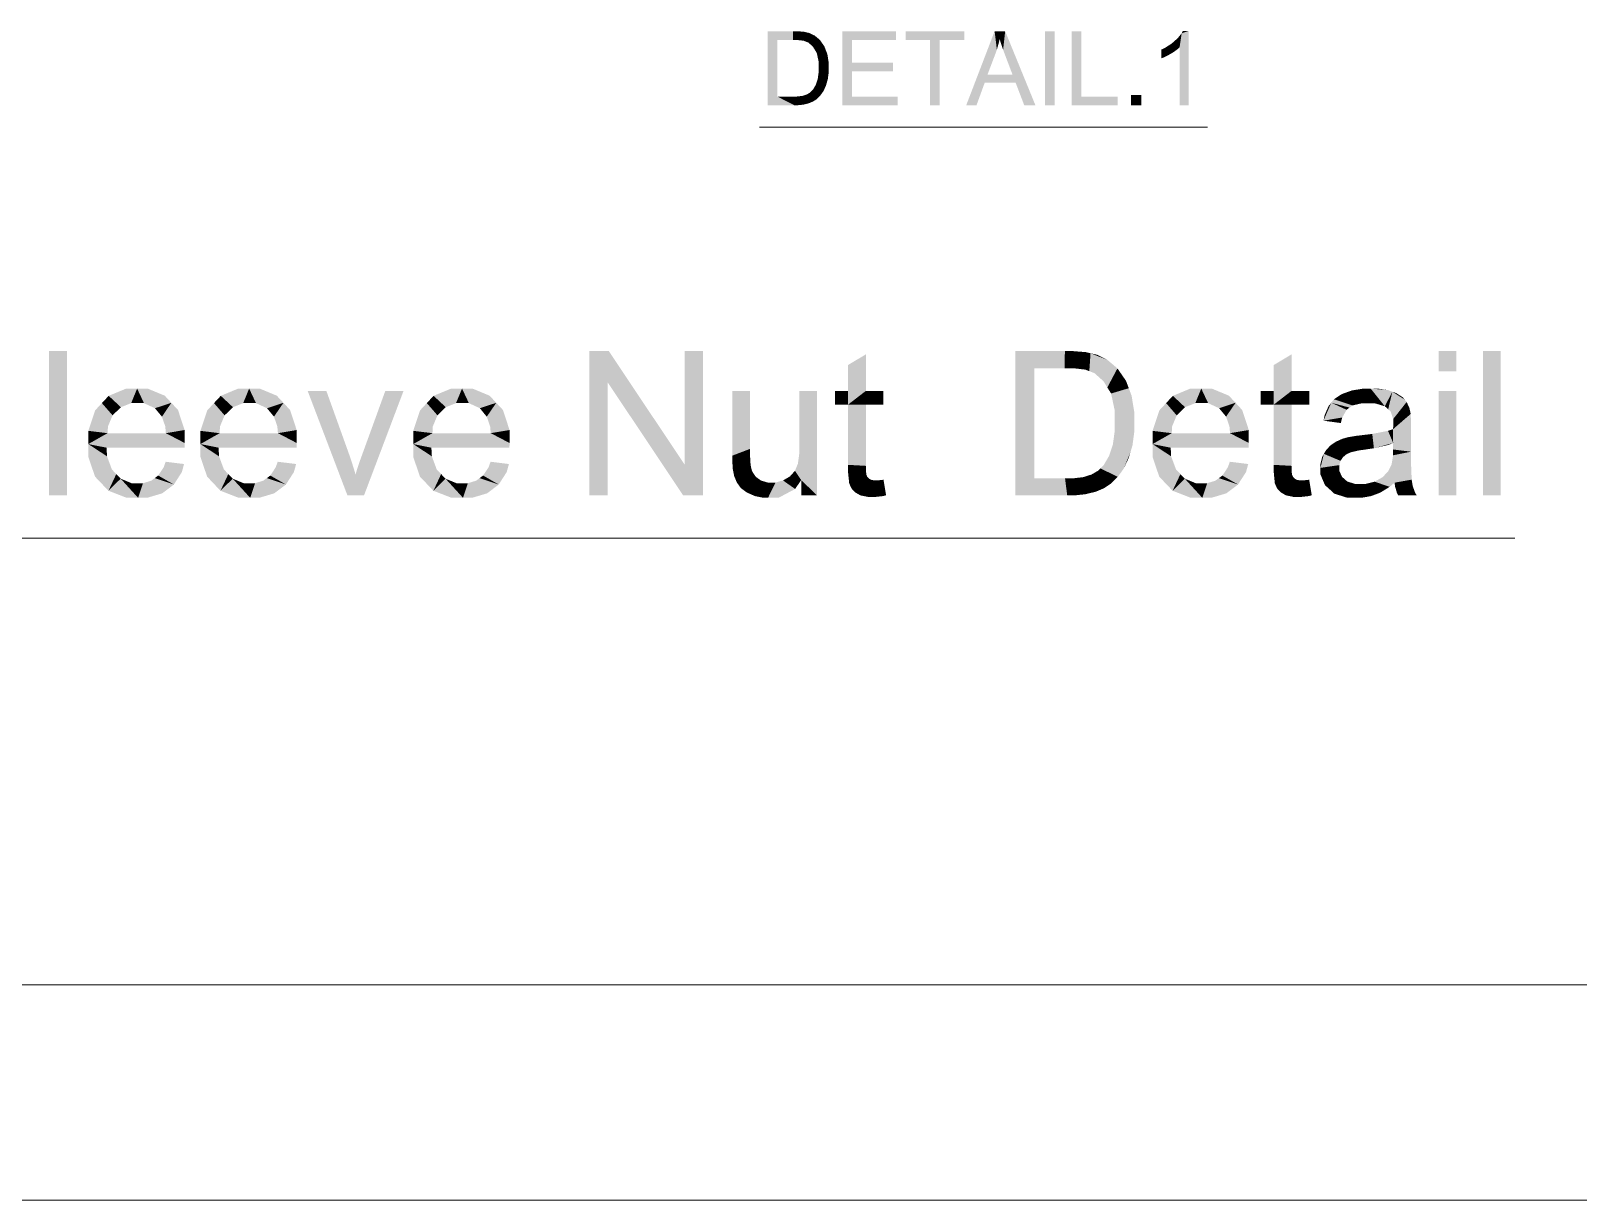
# Model space of a CAD drawing. Header units: millimetres. Extents: x 2 to 579, y 1 to 405.
# Drawn here: x 244.79 to 267.35, y 61.87 to 78.93 of the extents above; entities that cross this region are included whole.
import ezdxf

# ---------------------------------------------------------------- set-up
doc = ezdxf.new("R2010")
doc.units = ezdxf.units.MM
doc.linetypes.add('XKITLINE00', pattern=[0])
doc.layers.add('GraphicObject', color=6, linetype='Continuous', lineweight=0)
doc.layers.add('LinkedObject', color=7, linetype='Continuous', lineweight=0)

# ---------------------------------------------------------------- blocks, each defined once
blk = doc.blocks.new('*A3')
at = {"layer": 'GraphicObject', "color": 3, "linetype": 'XKITLINE00', "lineweight": 0}
blk.add_line((178.323, 61.874), (312.883, 61.874), dxfattribs=at)
blk = doc.blocks.new('*A4')
at = {"layer": 'LinkedObject'}
for points in [[(255.53, 78.929), (255.672, 78.801), (255.53, 77.849)], [(255.899, 78.801), (255.53, 78.929), (255.901, 78.929)], [(255.672, 78.801), (255.53, 78.929), (255.899, 78.801)], [(255.53, 77.849), (255.672, 78.801), (255.672, 77.976)], [(255.901, 78.929), (255.963, 78.801), (255.899, 78.801)], [(255.964, 78.929), (255.963, 78.801), (255.901, 78.929)], [(255.964, 78.929), (256.055, 78.79), (255.963, 78.801)], [(256.06, 78.921), (256.055, 78.79), (255.964, 78.929)], [(256.093, 78.913), (256.055, 78.79), (256.06, 78.921)], [(256.093, 78.913), (256.084, 78.779), (256.055, 78.79)], [(256.084, 78.779), (256.093, 78.913), (256.124, 78.764)], [(256.219, 78.864), (256.093, 78.913), (256.14, 78.903)], [(256.252, 78.836), (256.093, 78.913), (256.219, 78.864)], [(256.191, 78.703), (256.093, 78.913), (256.252, 78.836)], [(256.124, 78.764), (256.093, 78.913), (256.191, 78.703)], [(256.252, 78.836), (256.219, 78.657), (256.191, 78.703)], [(256.294, 78.8), (256.219, 78.657), (256.252, 78.836)], [(256.358, 78.708), (256.219, 78.657), (256.294, 78.8)], [(256.763, 78.471), (256.62, 77.849), (256.62, 78.929)], [(256.763, 78.471), (256.62, 78.929), (256.763, 78.801)], [(257.401, 78.801), (256.62, 78.929), (257.401, 78.929)], [(256.763, 78.801), (256.62, 78.929), (257.401, 78.801)], [(257.543, 78.929), (257.898, 78.801), (257.543, 78.801)], [(258.041, 78.801), (257.898, 78.801), (257.543, 78.929)], [(258.041, 78.801), (257.543, 78.929), (258.398, 78.929)], [(257.898, 77.849), (258.041, 78.801), (258.041, 77.849)], [(257.898, 78.801), (258.041, 78.801), (257.898, 77.849)], [(258.041, 78.801), (258.398, 78.929), (258.398, 78.801)], [(258.841, 78.929), (258.856, 78.609), (258.427, 77.849)], [(258.856, 78.609), (258.841, 78.929), (258.874, 78.66)], [(258.874, 78.66), (258.841, 78.929), (258.903, 78.763)], [(258.903, 78.763), (258.841, 78.929), (258.914, 78.816)], [(258.995, 78.929), (258.914, 78.816), (258.841, 78.929)], [(258.914, 78.816), (258.995, 78.929), (258.927, 78.771)], [(258.927, 78.771), (258.995, 78.929), (258.965, 78.659)], [(258.965, 78.659), (258.995, 78.929), (258.99, 78.591)], [(258.99, 78.591), (258.995, 78.929), (259.103, 78.293)], [(259.103, 78.293), (258.995, 78.929), (259.148, 78.176)], [(259.148, 78.176), (258.995, 78.929), (259.436, 77.849)], [(259.717, 78.929), (259.574, 77.849), (259.574, 78.929)], [(259.717, 77.849), (259.574, 77.849), (259.717, 78.929)], [(260.106, 78.929), (259.963, 77.849), (259.963, 78.929)], [(260.106, 77.976), (259.963, 77.849), (260.106, 78.929)], [(261.468, 78.789), (261.539, 78.694), (261.427, 78.752)], [(261.539, 78.694), (261.468, 78.789), (261.51, 78.826)], [(261.569, 78.898), (261.539, 78.694), (261.51, 78.826)], [(261.539, 77.849), (261.569, 78.898), (261.672, 77.849)], [(261.539, 78.694), (261.569, 78.898), (261.539, 77.849)], [(261.672, 78.933), (261.569, 78.898), (261.586, 78.933)], [(261.672, 77.849), (261.569, 78.898), (261.672, 78.933)], [(256.219, 78.657), (256.358, 78.708), (256.247, 78.612)], [(256.247, 78.612), (256.358, 78.708), (256.379, 78.652)], [(256.379, 78.652), (256.275, 78.482), (256.247, 78.612)], [(256.401, 78.595), (256.275, 78.482), (256.379, 78.652)], [(256.422, 78.467), (256.275, 78.482), (256.401, 78.595)], [(258.427, 77.849), (258.856, 78.609), (258.736, 78.293)], [(261.33, 78.688), (261.375, 78.58), (261.274, 78.662)], [(261.274, 78.662), (261.375, 78.58), (261.274, 78.534)], [(261.274, 78.534), (261.375, 78.58), (261.305, 78.545)], [(261.452, 78.625), (261.33, 78.688), (261.427, 78.752)], [(261.375, 78.58), (261.33, 78.688), (261.413, 78.602)], [(261.413, 78.602), (261.33, 78.688), (261.452, 78.625)], [(261.427, 78.752), (261.539, 78.694), (261.452, 78.625)], [(261.452, 78.625), (261.539, 78.694), (261.515, 78.671)], [(256.275, 78.336), (256.422, 78.333), (256.261, 78.232)], [(256.261, 78.232), (256.422, 78.333), (256.393, 78.177)], [(256.422, 78.395), (256.275, 78.482), (256.422, 78.467)], [(256.275, 78.482), (256.422, 78.395), (256.275, 78.397)], [(256.422, 78.395), (256.275, 78.336), (256.275, 78.397)], [(256.422, 78.333), (256.275, 78.336), (256.422, 78.395)], [(256.393, 78.177), (256.422, 78.333), (256.407, 78.224)], [(256.763, 78.344), (256.62, 77.849), (256.763, 78.471)], [(256.763, 77.976), (256.62, 77.849), (256.763, 78.344)], [(257.361, 78.344), (256.763, 78.471), (257.361, 78.471)], [(256.763, 78.344), (256.763, 78.471), (257.361, 78.344)], [(256.319, 78.019), (256.167, 78.052), (256.193, 78.078)], [(256.232, 78.146), (256.319, 78.019), (256.193, 78.078)], [(256.393, 78.177), (256.232, 78.146), (256.261, 78.232)], [(256.379, 78.129), (256.232, 78.146), (256.393, 78.177)], [(256.342, 78.051), (256.232, 78.146), (256.379, 78.129)], [(256.319, 78.019), (256.232, 78.146), (256.342, 78.051)], [(258.696, 78.176), (258.427, 77.849), (258.736, 78.293)], [(258.427, 77.849), (258.696, 78.176), (258.577, 77.849)], [(258.736, 78.293), (259.148, 78.176), (258.696, 78.176)], [(259.103, 78.293), (259.148, 78.176), (258.736, 78.293)], [(259.148, 78.176), (259.436, 77.849), (259.273, 77.849)], [(255.672, 77.976), (255.919, 77.849), (255.53, 77.849)], [(255.903, 77.976), (255.919, 77.849), (255.672, 77.976)], [(255.903, 77.976), (255.968, 77.849), (255.919, 77.849)], [(255.956, 77.976), (255.968, 77.849), (255.903, 77.976)], [(256.092, 77.867), (255.956, 77.976), (256.04, 77.986)], [(256.055, 77.858), (255.956, 77.976), (256.092, 77.867)], [(255.968, 77.849), (255.956, 77.976), (256.055, 77.858)], [(256.07, 77.996), (256.092, 77.867), (256.04, 77.986)], [(256.101, 78.006), (256.092, 77.867), (256.07, 77.996)], [(256.092, 77.867), (256.101, 78.006), (256.13, 77.877)], [(256.221, 77.921), (256.101, 78.006), (256.149, 78.034)], [(256.194, 77.904), (256.101, 78.006), (256.221, 77.921)], [(256.13, 77.877), (256.101, 78.006), (256.194, 77.904)], [(256.167, 78.052), (256.248, 77.939), (256.149, 78.034)], [(256.149, 78.034), (256.248, 77.939), (256.221, 77.921)], [(256.297, 77.988), (256.167, 78.052), (256.319, 78.019)], [(256.248, 77.939), (256.167, 78.052), (256.297, 77.988)], [(256.62, 77.849), (256.763, 77.976), (257.426, 77.849)], [(257.426, 77.849), (256.763, 77.976), (257.426, 77.976)], [(259.963, 77.849), (260.106, 77.976), (260.637, 77.849)], [(260.637, 77.849), (260.106, 77.976), (260.637, 77.976)], [(260.979, 78), (260.828, 77.849), (260.828, 78)], [(260.979, 77.849), (260.828, 77.849), (260.979, 78)], [(245.309, 74.261), (245.05, 72.155), (245.05, 74.261)], [(245.309, 72.155), (245.05, 72.155), (245.309, 74.261)], [(252.928, 74.261), (253.196, 73.808), (252.928, 72.155)], [(253.196, 73.808), (252.928, 74.261), (253.214, 74.261)], [(253.196, 73.808), (253.214, 74.261), (254.299, 72.155)], [(254.299, 72.155), (253.214, 74.261), (254.318, 72.608)], [(254.586, 74.261), (254.318, 72.608), (254.318, 74.261)], [(254.586, 72.155), (254.318, 72.608), (254.586, 74.261)], [(259.141, 74.261), (259.419, 74.012), (259.141, 72.155)], [(259.861, 74.012), (259.141, 74.261), (259.866, 74.261)], [(259.419, 74.012), (259.141, 74.261), (259.861, 74.012)], [(259.866, 74.261), (259.986, 74.012), (259.861, 74.012)], [(259.988, 74.261), (259.986, 74.012), (259.866, 74.261)], [(259.988, 74.261), (260.166, 73.991), (259.986, 74.012)], [(260.176, 74.246), (260.166, 73.991), (259.988, 74.261)], [(260.24, 74.23), (260.166, 73.991), (260.176, 74.246)], [(265.577, 74.261), (265.318, 73.964), (265.318, 74.261)], [(265.577, 73.964), (265.318, 73.964), (265.577, 74.261)], [(266.221, 74.261), (265.962, 72.155), (265.962, 74.261)], [(266.221, 72.155), (265.962, 72.155), (266.221, 74.261)], [(256.963, 74.214), (256.704, 73.681), (256.704, 74.059)], [(256.704, 73.681), (256.963, 74.214), (256.704, 73.481)], [(256.963, 73.681), (256.704, 73.481), (256.963, 74.214)], [(260.24, 74.23), (260.222, 73.969), (260.166, 73.991)], [(260.222, 73.969), (260.24, 74.23), (260.299, 73.939)], [(260.485, 74.134), (260.24, 74.23), (260.331, 74.21)], [(260.549, 74.08), (260.24, 74.23), (260.485, 74.134)], [(260.431, 73.82), (260.24, 74.23), (260.549, 74.08)], [(260.299, 73.939), (260.24, 74.23), (260.431, 73.82)], [(260.549, 74.08), (260.485, 73.731), (260.431, 73.82)], [(260.632, 74.009), (260.485, 73.731), (260.549, 74.08)], [(263.172, 74.214), (262.913, 73.681), (262.913, 74.059)], [(262.913, 73.681), (263.172, 74.214), (262.913, 73.481)], [(263.172, 73.681), (262.913, 73.481), (263.172, 74.214)], [(252.928, 72.155), (253.196, 73.808), (253.196, 72.155)], [(259.141, 72.155), (259.419, 74.012), (259.419, 72.403)], [(260.757, 73.829), (260.485, 73.731), (260.632, 74.009)], [(260.485, 73.731), (260.757, 73.829), (260.54, 73.643)], [(260.54, 73.643), (260.757, 73.829), (260.798, 73.72)], [(245.919, 73.609), (246.097, 73.443), (245.82, 73.503)], [(246.334, 73.715), (245.919, 73.609), (246.176, 73.715)], [(246.247, 73.502), (245.919, 73.609), (246.334, 73.715)], [(246.097, 73.443), (245.919, 73.609), (246.247, 73.502)], [(246.247, 73.502), (246.334, 73.715), (246.336, 73.502)], [(246.334, 73.715), (246.434, 73.502), (246.336, 73.502)], [(246.737, 73.611), (246.334, 73.715), (246.487, 73.715)], [(246.833, 73.507), (246.334, 73.715), (246.737, 73.611)], [(246.594, 73.428), (246.334, 73.715), (246.833, 73.507)], [(246.434, 73.502), (246.334, 73.715), (246.594, 73.428)], [(247.554, 73.609), (247.732, 73.443), (247.455, 73.503)], [(247.968, 73.715), (247.554, 73.609), (247.81, 73.715)], [(247.881, 73.502), (247.554, 73.609), (247.968, 73.715)], [(247.732, 73.443), (247.554, 73.609), (247.881, 73.502)], [(247.881, 73.502), (247.968, 73.715), (247.97, 73.502)], [(247.968, 73.715), (248.068, 73.502), (247.97, 73.502)], [(248.371, 73.611), (247.968, 73.715), (248.121, 73.715)], [(248.468, 73.507), (247.968, 73.715), (248.371, 73.611)], [(248.228, 73.428), (247.968, 73.715), (248.468, 73.507)], [(248.068, 73.502), (247.968, 73.715), (248.228, 73.428)], [(249.094, 73.681), (249.402, 72.155), (248.821, 73.681)], [(249.422, 72.767), (249.402, 72.155), (249.094, 73.681)], [(250.22, 73.681), (249.616, 72.75), (249.954, 73.681)], [(249.643, 72.155), (249.616, 72.75), (250.22, 73.681)], [(250.658, 73.609), (250.836, 73.443), (250.559, 73.503)], [(251.073, 73.715), (250.658, 73.609), (250.915, 73.715)], [(250.985, 73.502), (250.658, 73.609), (251.073, 73.715)], [(250.836, 73.443), (250.658, 73.609), (250.985, 73.502)], [(250.985, 73.502), (251.073, 73.715), (251.074, 73.502)], [(251.073, 73.715), (251.173, 73.502), (251.074, 73.502)], [(251.475, 73.611), (251.073, 73.715), (251.225, 73.715)], [(251.572, 73.507), (251.073, 73.715), (251.475, 73.611)], [(251.333, 73.428), (251.073, 73.715), (251.572, 73.507)], [(251.173, 73.502), (251.073, 73.715), (251.333, 73.428)], [(255.274, 73.681), (255.015, 72.736), (255.015, 73.681)], [(255.274, 72.835), (255.015, 72.736), (255.274, 73.681)], [(256.251, 73.681), (255.992, 72.864), (255.992, 73.681)], [(256.251, 72.155), (255.992, 72.864), (256.251, 73.681)], [(256.513, 73.681), (256.704, 73.481), (256.513, 73.481)], [(256.704, 73.681), (256.704, 73.481), (256.513, 73.681)], [(256.963, 73.481), (256.704, 73.481), (256.963, 73.681)], [(257.22, 73.481), (256.963, 73.681), (257.22, 73.681)], [(256.963, 73.481), (256.963, 73.681), (257.22, 73.481)], [(260.798, 73.72), (260.594, 73.389), (260.54, 73.643)], [(260.839, 73.61), (260.594, 73.389), (260.798, 73.72)], [(260.88, 73.36), (260.594, 73.389), (260.839, 73.61)], [(261.441, 73.609), (261.618, 73.443), (261.342, 73.503)], [(261.855, 73.715), (261.441, 73.609), (261.697, 73.715)], [(261.768, 73.502), (261.441, 73.609), (261.855, 73.715)], [(261.618, 73.443), (261.441, 73.609), (261.768, 73.502)], [(261.768, 73.502), (261.855, 73.715), (261.857, 73.502)], [(261.855, 73.715), (261.955, 73.502), (261.857, 73.502)], [(262.258, 73.611), (261.855, 73.715), (262.008, 73.715)], [(262.355, 73.507), (261.855, 73.715), (262.258, 73.611)], [(262.115, 73.428), (261.855, 73.715), (262.355, 73.507)], [(261.955, 73.502), (261.855, 73.715), (262.115, 73.428)], [(262.721, 73.681), (262.913, 73.481), (262.721, 73.481)], [(262.913, 73.681), (262.913, 73.481), (262.721, 73.681)], [(263.172, 73.481), (262.913, 73.481), (263.172, 73.681)], [(263.429, 73.481), (263.172, 73.681), (263.429, 73.681)], [(263.172, 73.481), (263.172, 73.681), (263.429, 73.481)], [(263.904, 73.634), (264.062, 73.469), (263.79, 73.558)], [(263.979, 73.661), (264.062, 73.469), (263.904, 73.634)], [(264.227, 73.715), (263.979, 73.661), (264.054, 73.688)], [(264.196, 73.5), (263.979, 73.661), (264.227, 73.715)], [(264.062, 73.469), (263.979, 73.661), (264.196, 73.5)], [(264.196, 73.5), (264.227, 73.715), (264.287, 73.5)], [(264.287, 73.5), (264.227, 73.715), (264.385, 73.5)], [(264.325, 73.715), (264.385, 73.5), (264.227, 73.715)], [(264.581, 73.692), (264.325, 73.715), (264.423, 73.715)], [(264.643, 73.669), (264.325, 73.715), (264.581, 73.692)], [(264.532, 73.457), (264.325, 73.715), (264.643, 73.669)], [(264.385, 73.5), (264.325, 73.715), (264.532, 73.457)], [(264.532, 73.457), (264.643, 73.669), (264.581, 73.413)], [(264.581, 73.413), (264.643, 73.669), (264.618, 73.381)], [(264.643, 73.669), (264.654, 73.27), (264.618, 73.381)], [(264.822, 73.553), (264.654, 73.27), (264.643, 73.669)], [(264.793, 73.588), (264.643, 73.669), (264.704, 73.646)], [(264.822, 73.553), (264.643, 73.669), (264.793, 73.588)], [(265.577, 73.681), (265.318, 72.155), (265.318, 73.681)], [(265.577, 72.155), (265.318, 72.155), (265.577, 73.681)], [(245.82, 73.503), (245.622, 73.098), (245.721, 73.396)], [(245.976, 73.324), (245.622, 73.098), (245.82, 73.503)], [(245.82, 73.503), (246.097, 73.443), (245.976, 73.324)], [(246.594, 73.428), (246.833, 73.507), (246.656, 73.353)], [(246.833, 73.507), (246.696, 73.305), (246.656, 73.353)], [(246.696, 73.305), (246.833, 73.507), (246.745, 73.161)], [(246.745, 73.161), (246.833, 73.507), (247.027, 73.11)], [(247.027, 73.11), (246.833, 73.507), (246.93, 73.403)], [(247.455, 73.503), (247.257, 73.098), (247.356, 73.396)], [(247.61, 73.324), (247.257, 73.098), (247.455, 73.503)], [(247.455, 73.503), (247.732, 73.443), (247.61, 73.324)], [(248.228, 73.428), (248.468, 73.507), (248.29, 73.353)], [(248.468, 73.507), (248.33, 73.305), (248.29, 73.353)], [(248.33, 73.305), (248.468, 73.507), (248.379, 73.161)], [(248.379, 73.161), (248.468, 73.507), (248.661, 73.11)], [(248.661, 73.11), (248.468, 73.507), (248.564, 73.403)], [(250.559, 73.503), (250.361, 73.098), (250.46, 73.396)], [(250.715, 73.324), (250.361, 73.098), (250.559, 73.503)], [(250.559, 73.503), (250.836, 73.443), (250.715, 73.324)], [(251.333, 73.428), (251.572, 73.507), (251.394, 73.353)], [(251.572, 73.507), (251.434, 73.305), (251.394, 73.353)], [(251.434, 73.305), (251.572, 73.507), (251.483, 73.161)], [(251.483, 73.161), (251.572, 73.507), (251.766, 73.11)], [(251.766, 73.11), (251.572, 73.507), (251.669, 73.403)], [(256.704, 72.602), (256.963, 73.481), (256.963, 72.587)], [(256.704, 73.481), (256.963, 73.481), (256.704, 72.602)], [(260.88, 73.219), (260.594, 73.389), (260.88, 73.36)], [(260.594, 73.389), (260.88, 73.219), (260.594, 73.223)], [(261.342, 73.503), (261.144, 73.098), (261.243, 73.396)], [(261.497, 73.324), (261.144, 73.098), (261.342, 73.503)], [(261.342, 73.503), (261.618, 73.443), (261.497, 73.324)], [(262.115, 73.428), (262.355, 73.507), (262.177, 73.353)], [(262.355, 73.507), (262.217, 73.305), (262.177, 73.353)], [(262.217, 73.305), (262.355, 73.507), (262.266, 73.161)], [(262.266, 73.161), (262.355, 73.507), (262.548, 73.11)], [(262.548, 73.11), (262.355, 73.507), (262.451, 73.403)], [(262.913, 72.602), (263.172, 73.481), (263.172, 72.587)], [(262.913, 73.481), (263.172, 73.481), (262.913, 72.602)], [(263.751, 73.508), (263.637, 73.246), (263.711, 73.458)], [(263.975, 73.405), (263.637, 73.246), (263.751, 73.508)], [(263.711, 73.458), (263.637, 73.246), (263.654, 73.327)], [(263.911, 73.293), (263.637, 73.246), (263.975, 73.405)], [(263.79, 73.558), (264.062, 73.469), (263.751, 73.508)], [(263.975, 73.405), (263.751, 73.508), (264.018, 73.437)], [(264.018, 73.437), (263.751, 73.508), (264.062, 73.469)], [(264.654, 73.15), (264.909, 73.344), (264.653, 73.123)], [(264.653, 73.123), (264.909, 73.344), (264.654, 72.921)], [(264.851, 73.519), (264.654, 73.27), (264.822, 73.553)], [(264.891, 73.431), (264.654, 73.27), (264.851, 73.519)], [(264.903, 73.377), (264.654, 73.27), (264.891, 73.431)], [(264.654, 73.27), (264.903, 73.377), (264.909, 73.344)], [(264.654, 73.27), (264.909, 73.344), (264.654, 73.191)], [(264.654, 73.191), (264.909, 73.344), (264.654, 73.184)], [(264.654, 73.184), (264.909, 73.344), (264.654, 73.15)], [(264.915, 73.225), (264.654, 72.921), (264.909, 73.344)], [(245.909, 73.164), (245.622, 73.098), (245.976, 73.324)], [(245.622, 73.098), (245.909, 73.164), (245.902, 73.064)], [(246.745, 73.161), (247.027, 73.11), (246.753, 73.064)], [(247.543, 73.164), (247.257, 73.098), (247.61, 73.324)], [(247.257, 73.098), (247.543, 73.164), (247.537, 73.064)], [(248.379, 73.161), (248.661, 73.11), (248.388, 73.064)], [(250.647, 73.164), (250.361, 73.098), (250.715, 73.324)], [(250.361, 73.098), (250.647, 73.164), (250.641, 73.064)], [(251.483, 73.161), (251.766, 73.11), (251.492, 73.064)], [(260.88, 73.219), (260.594, 73.104), (260.594, 73.223)], [(260.88, 73.099), (260.594, 73.104), (260.88, 73.219)], [(261.43, 73.164), (261.144, 73.098), (261.497, 73.324)], [(261.144, 73.098), (261.43, 73.164), (261.424, 73.064)], [(262.266, 73.161), (262.548, 73.11), (262.275, 73.064)], [(263.637, 73.246), (263.911, 73.293), (263.89, 73.212)], [(264.653, 73.123), (264.654, 72.921), (264.579, 73.098)], [(264.915, 73.139), (264.653, 72.826), (264.654, 72.921)], [(264.915, 72.794), (264.653, 72.826), (264.915, 73.139)], [(264.915, 73.139), (264.654, 72.921), (264.915, 73.225)], [(245.902, 73.064), (245.622, 72.905), (245.622, 73.098)], [(245.902, 73.064), (247.027, 72.921), (245.622, 72.905)], [(247.027, 72.909), (245.622, 72.905), (247.027, 72.921)], [(247.026, 72.875), (245.622, 72.905), (247.027, 72.909)], [(245.622, 72.905), (245.818, 72.327), (245.622, 72.719)], [(245.895, 72.726), (245.818, 72.327), (245.622, 72.905)], [(245.895, 72.726), (245.622, 72.905), (245.888, 72.852)], [(247.026, 72.852), (245.622, 72.905), (247.026, 72.875)], [(245.888, 72.852), (245.622, 72.905), (247.026, 72.852)], [(246.753, 73.064), (247.027, 72.921), (245.902, 73.064)], [(247.027, 72.921), (246.753, 73.064), (247.027, 73.11)], [(247.537, 73.064), (247.257, 72.905), (247.257, 73.098)], [(247.537, 73.064), (248.661, 72.921), (247.257, 72.905)], [(248.661, 72.909), (247.257, 72.905), (248.661, 72.921)], [(248.661, 72.875), (247.257, 72.905), (248.661, 72.909)], [(247.257, 72.905), (247.452, 72.327), (247.257, 72.719)], [(247.529, 72.726), (247.452, 72.327), (247.257, 72.905)], [(247.529, 72.726), (247.257, 72.905), (247.522, 72.852)], [(248.66, 72.852), (247.257, 72.905), (248.661, 72.875)], [(247.522, 72.852), (247.257, 72.905), (248.66, 72.852)], [(248.388, 73.064), (248.661, 72.921), (247.537, 73.064)], [(248.661, 72.921), (248.388, 73.064), (248.661, 73.11)], [(250.641, 73.064), (250.361, 72.905), (250.361, 73.098)], [(250.641, 73.064), (251.766, 72.921), (250.361, 72.905)], [(251.766, 72.909), (250.361, 72.905), (251.766, 72.921)], [(251.765, 72.875), (250.361, 72.905), (251.766, 72.909)], [(250.361, 72.905), (250.557, 72.327), (250.361, 72.719)], [(250.633, 72.726), (250.557, 72.327), (250.361, 72.905)], [(250.633, 72.726), (250.361, 72.905), (250.626, 72.852)], [(251.764, 72.852), (250.361, 72.905), (251.765, 72.875)], [(250.626, 72.852), (250.361, 72.905), (251.764, 72.852)], [(251.492, 73.064), (251.766, 72.921), (250.641, 73.064)], [(251.766, 72.921), (251.492, 73.064), (251.766, 73.11)], [(260.824, 72.794), (260.539, 72.818), (260.566, 72.901)], [(260.594, 73.104), (260.88, 73.099), (260.566, 72.901)], [(260.566, 72.901), (260.88, 73.099), (260.824, 72.794)], [(260.824, 72.794), (260.88, 73.099), (260.852, 72.887)], [(261.424, 73.064), (261.144, 72.905), (261.144, 73.098)], [(261.424, 73.064), (262.548, 72.921), (261.144, 72.905)], [(262.548, 72.909), (261.144, 72.905), (262.548, 72.921)], [(262.548, 72.875), (261.144, 72.905), (262.548, 72.909)], [(261.144, 72.905), (261.339, 72.327), (261.144, 72.719)], [(261.416, 72.726), (261.339, 72.327), (261.144, 72.905)], [(261.416, 72.726), (261.144, 72.905), (261.409, 72.852)], [(262.547, 72.852), (261.144, 72.905), (262.548, 72.875)], [(261.409, 72.852), (261.144, 72.905), (262.547, 72.852)], [(262.275, 73.064), (262.548, 72.921), (261.424, 73.064)], [(262.548, 72.921), (262.275, 73.064), (262.548, 73.11)], [(263.923, 72.715), (263.736, 72.883), (263.777, 72.911)], [(263.818, 72.939), (263.974, 72.757), (263.777, 72.911)], [(263.777, 72.911), (263.974, 72.757), (263.923, 72.715)], [(263.911, 72.981), (263.974, 72.757), (263.818, 72.939)], [(263.963, 72.996), (263.974, 72.757), (263.911, 72.981)], [(264.001, 73.006), (264.04, 72.786), (263.963, 72.996)], [(263.974, 72.757), (263.963, 72.996), (264.007, 72.772)], [(264.007, 72.772), (263.963, 72.996), (264.04, 72.786)], [(264.116, 73.025), (264.152, 72.812), (264.001, 73.006)], [(264.001, 73.006), (264.152, 72.812), (264.04, 72.786)], [(264.192, 73.034), (264.232, 72.823), (264.116, 73.025)], [(264.116, 73.025), (264.232, 72.823), (264.152, 72.812)], [(264.349, 73.053), (264.373, 72.844), (264.192, 73.034)], [(264.192, 73.034), (264.373, 72.844), (264.232, 72.823)], [(264.579, 73.098), (264.654, 72.921), (264.349, 73.053)], [(264.349, 73.053), (264.654, 72.921), (264.373, 72.844)], [(264.373, 72.844), (264.654, 72.921), (264.584, 72.892)], [(245.622, 72.719), (245.818, 72.327), (245.72, 72.43)], [(245.966, 72.534), (245.818, 72.327), (245.895, 72.726)], [(247.257, 72.719), (247.452, 72.327), (247.355, 72.43)], [(247.6, 72.534), (247.452, 72.327), (247.529, 72.726)], [(249.448, 72.693), (249.402, 72.155), (249.422, 72.767)], [(249.497, 72.539), (249.402, 72.155), (249.448, 72.693)], [(249.585, 72.665), (249.643, 72.155), (249.537, 72.52)], [(249.616, 72.75), (249.643, 72.155), (249.585, 72.665)], [(250.361, 72.719), (250.557, 72.327), (250.459, 72.43)], [(250.704, 72.534), (250.557, 72.327), (250.633, 72.726)], [(255.015, 72.736), (255.274, 72.835), (255.274, 72.734)], [(255.015, 72.736), (255.274, 72.734), (255.015, 72.653)], [(255.274, 72.734), (255.023, 72.533), (255.015, 72.653)], [(255.282, 72.598), (255.023, 72.533), (255.274, 72.734)], [(255.992, 72.766), (256.251, 72.155), (255.971, 72.617)], [(255.992, 72.864), (256.251, 72.155), (255.992, 72.766)], [(260.434, 72.601), (260.824, 72.794), (260.681, 72.487)], [(260.511, 72.734), (260.824, 72.794), (260.434, 72.601)], [(260.539, 72.818), (260.824, 72.794), (260.511, 72.734)], [(260.681, 72.487), (260.824, 72.794), (260.725, 72.548)], [(260.725, 72.548), (260.824, 72.794), (260.796, 72.701)], [(261.144, 72.719), (261.339, 72.327), (261.242, 72.43)], [(261.487, 72.534), (261.339, 72.327), (261.416, 72.726)], [(263.644, 72.762), (263.593, 72.558), (263.618, 72.716)], [(263.887, 72.66), (263.593, 72.558), (263.644, 72.762)], [(263.618, 72.716), (263.593, 72.558), (263.593, 72.614)], [(263.669, 72.808), (263.905, 72.688), (263.644, 72.762)], [(263.644, 72.762), (263.905, 72.688), (263.887, 72.66)], [(263.736, 72.883), (263.905, 72.688), (263.669, 72.808)], [(263.905, 72.688), (263.736, 72.883), (263.923, 72.715)], [(264.632, 72.611), (264.915, 72.794), (264.915, 72.614)], [(264.653, 72.741), (264.915, 72.794), (264.632, 72.611)], [(264.915, 72.794), (264.653, 72.741), (264.653, 72.826)], [(245.818, 72.327), (245.966, 72.534), (245.916, 72.224)], [(246.03, 72.467), (245.916, 72.224), (245.966, 72.534)], [(246.094, 72.4), (245.916, 72.224), (246.03, 72.467)], [(246.641, 72.446), (246.87, 72.315), (246.591, 72.408)], [(246.641, 72.446), (247.018, 72.614), (246.87, 72.315)], [(246.721, 72.565), (247.018, 72.614), (246.641, 72.446)], [(247.018, 72.614), (246.721, 72.565), (246.75, 72.647)], [(246.87, 72.315), (247.018, 72.614), (246.987, 72.497)], [(247.452, 72.327), (247.6, 72.534), (247.55, 72.224)], [(247.664, 72.467), (247.55, 72.224), (247.6, 72.534)], [(247.728, 72.4), (247.55, 72.224), (247.664, 72.467)], [(248.276, 72.446), (248.504, 72.315), (248.225, 72.408)], [(248.276, 72.446), (248.653, 72.614), (248.504, 72.315)], [(248.355, 72.565), (248.653, 72.614), (248.276, 72.446)], [(248.653, 72.614), (248.355, 72.565), (248.385, 72.647)], [(248.504, 72.315), (248.653, 72.614), (248.621, 72.497)], [(249.52, 72.459), (249.402, 72.155), (249.497, 72.539)], [(249.52, 72.459), (249.643, 72.155), (249.402, 72.155)], [(249.537, 72.52), (249.643, 72.155), (249.52, 72.459)], [(250.557, 72.327), (250.704, 72.534), (250.655, 72.224)], [(250.768, 72.467), (250.655, 72.224), (250.704, 72.534)], [(250.832, 72.4), (250.655, 72.224), (250.768, 72.467)], [(251.38, 72.446), (251.608, 72.315), (251.33, 72.408)], [(251.38, 72.446), (251.757, 72.614), (251.608, 72.315)], [(251.46, 72.565), (251.757, 72.614), (251.38, 72.446)], [(251.757, 72.614), (251.46, 72.565), (251.489, 72.647)], [(251.608, 72.315), (251.757, 72.614), (251.725, 72.497)], [(254.318, 72.608), (254.586, 72.155), (254.299, 72.155)], [(255.023, 72.533), (255.282, 72.598), (255.031, 72.495)], [(255.031, 72.495), (255.282, 72.598), (255.29, 72.562)], [(255.302, 72.512), (255.031, 72.495), (255.29, 72.562)], [(255.031, 72.495), (255.302, 72.512), (255.042, 72.438)], [(255.042, 72.438), (255.302, 72.512), (255.082, 72.342)], [(255.082, 72.342), (255.302, 72.512), (255.111, 72.303)], [(255.111, 72.303), (255.302, 72.512), (255.354, 72.431)], [(256.02, 72.38), (255.857, 72.434), (255.929, 72.515)], [(255.95, 72.566), (256.251, 72.155), (255.929, 72.515)], [(255.929, 72.515), (256.251, 72.155), (256.02, 72.38)], [(255.971, 72.617), (256.251, 72.155), (255.95, 72.566)], [(256.963, 72.587), (256.704, 72.485), (256.704, 72.602)], [(256.963, 72.532), (256.704, 72.485), (256.963, 72.587)], [(256.963, 72.532), (256.736, 72.296), (256.704, 72.485)], [(256.704, 72.485), (256.736, 72.296), (256.72, 72.332)], [(256.97, 72.461), (256.736, 72.296), (256.963, 72.532)], [(256.977, 72.445), (256.736, 72.296), (256.97, 72.461)], [(256.736, 72.296), (256.977, 72.445), (256.983, 72.429)], [(260.195, 72.442), (260.238, 72.191), (260.136, 72.423)], [(260.255, 72.461), (260.238, 72.191), (260.195, 72.442)], [(260.238, 72.191), (260.255, 72.461), (260.312, 72.208)], [(260.489, 72.296), (260.255, 72.461), (260.349, 72.516)], [(260.437, 72.261), (260.255, 72.461), (260.489, 72.296)], [(260.312, 72.208), (260.255, 72.461), (260.437, 72.261)], [(260.384, 72.551), (260.541, 72.331), (260.349, 72.516)], [(260.349, 72.516), (260.541, 72.331), (260.489, 72.296)], [(260.681, 72.487), (260.384, 72.551), (260.434, 72.601)], [(260.637, 72.426), (260.384, 72.551), (260.681, 72.487)], [(260.541, 72.331), (260.384, 72.551), (260.637, 72.426)], [(261.339, 72.327), (261.487, 72.534), (261.437, 72.224)], [(261.551, 72.467), (261.437, 72.224), (261.487, 72.534)], [(261.615, 72.4), (261.437, 72.224), (261.551, 72.467)], [(262.163, 72.446), (262.391, 72.315), (262.112, 72.408)], [(262.163, 72.446), (262.54, 72.614), (262.391, 72.315)], [(262.242, 72.565), (262.54, 72.614), (262.163, 72.446)], [(262.54, 72.614), (262.242, 72.565), (262.272, 72.647)], [(262.391, 72.315), (262.54, 72.614), (262.508, 72.497)], [(263.172, 72.587), (262.913, 72.485), (262.913, 72.602)], [(263.172, 72.532), (262.913, 72.485), (263.172, 72.587)], [(263.172, 72.532), (262.944, 72.296), (262.913, 72.485)], [(262.913, 72.485), (262.944, 72.296), (262.928, 72.332)], [(263.178, 72.461), (262.944, 72.296), (263.172, 72.532)], [(263.185, 72.445), (262.944, 72.296), (263.178, 72.461)], [(262.944, 72.296), (263.185, 72.445), (263.192, 72.429)], [(263.869, 72.598), (263.593, 72.558), (263.887, 72.66)], [(263.593, 72.558), (263.869, 72.598), (263.869, 72.565)], [(263.869, 72.513), (263.593, 72.558), (263.869, 72.565)], [(263.593, 72.558), (263.869, 72.513), (263.593, 72.462)], [(263.593, 72.462), (263.869, 72.513), (263.66, 72.305)], [(263.66, 72.305), (263.869, 72.513), (263.728, 72.244)], [(263.728, 72.244), (263.869, 72.513), (263.908, 72.427)], [(264.499, 72.421), (264.915, 72.614), (264.924, 72.386)], [(264.584, 72.511), (264.915, 72.614), (264.499, 72.421)], [(264.611, 72.568), (264.915, 72.614), (264.584, 72.511)], [(264.915, 72.614), (264.611, 72.568), (264.632, 72.611)], [(246.094, 72.4), (246.348, 72.121), (245.916, 72.224)], [(245.916, 72.224), (246.348, 72.121), (246.181, 72.121)], [(246.253, 72.334), (246.348, 72.121), (246.094, 72.4)], [(246.349, 72.334), (246.348, 72.121), (246.253, 72.334)], [(246.42, 72.334), (246.785, 72.25), (246.348, 72.121)], [(246.42, 72.334), (246.348, 72.121), (246.349, 72.334)], [(246.348, 72.121), (246.785, 72.25), (246.481, 72.121)], [(246.541, 72.371), (246.785, 72.25), (246.42, 72.334)], [(246.481, 72.121), (246.785, 72.25), (246.699, 72.186)], [(246.591, 72.408), (246.87, 72.315), (246.541, 72.371)], [(246.785, 72.25), (246.541, 72.371), (246.87, 72.315)], [(247.728, 72.4), (247.983, 72.121), (247.55, 72.224)], [(247.55, 72.224), (247.983, 72.121), (247.815, 72.121)], [(247.887, 72.334), (247.983, 72.121), (247.728, 72.4)], [(247.983, 72.334), (247.983, 72.121), (247.887, 72.334)], [(248.054, 72.334), (248.419, 72.25), (247.983, 72.121)], [(248.054, 72.334), (247.983, 72.121), (247.983, 72.334)], [(247.983, 72.121), (248.419, 72.25), (248.115, 72.121)], [(248.175, 72.371), (248.419, 72.25), (248.054, 72.334)], [(248.115, 72.121), (248.419, 72.25), (248.333, 72.186)], [(248.225, 72.408), (248.504, 72.315), (248.175, 72.371)], [(248.419, 72.25), (248.175, 72.371), (248.504, 72.315)], [(250.832, 72.4), (251.087, 72.121), (250.655, 72.224)], [(250.655, 72.224), (251.087, 72.121), (250.92, 72.121)], [(250.992, 72.334), (251.087, 72.121), (250.832, 72.4)], [(251.087, 72.334), (251.087, 72.121), (250.992, 72.334)], [(251.158, 72.334), (251.523, 72.25), (251.087, 72.121)], [(251.158, 72.334), (251.087, 72.121), (251.087, 72.334)], [(251.087, 72.121), (251.523, 72.25), (251.22, 72.121)], [(251.279, 72.371), (251.523, 72.25), (251.158, 72.334)], [(251.22, 72.121), (251.523, 72.25), (251.438, 72.186)], [(251.33, 72.408), (251.608, 72.315), (251.279, 72.371)], [(251.523, 72.25), (251.279, 72.371), (251.608, 72.315)], [(255.111, 72.303), (255.354, 72.431), (255.139, 72.264)], [(255.139, 72.264), (255.354, 72.431), (255.226, 72.199)], [(255.226, 72.199), (255.354, 72.431), (255.284, 72.173)], [(255.284, 72.173), (255.354, 72.431), (255.393, 72.402)], [(255.433, 72.373), (255.284, 72.173), (255.393, 72.402)], [(255.284, 72.173), (255.433, 72.373), (255.343, 72.147)], [(255.343, 72.147), (255.433, 72.373), (255.469, 72.121)], [(255.536, 72.121), (255.433, 72.373), (255.53, 72.344)], [(255.469, 72.121), (255.433, 72.373), (255.536, 72.121)], [(255.588, 72.344), (255.536, 72.121), (255.53, 72.344)], [(255.646, 72.344), (255.931, 72.25), (255.536, 72.121)], [(255.646, 72.344), (255.536, 72.121), (255.588, 72.344)], [(255.536, 72.121), (255.931, 72.25), (255.689, 72.121)], [(255.755, 72.374), (255.931, 72.25), (255.646, 72.344)], [(255.806, 72.404), (255.931, 72.25), (255.755, 72.374)], [(255.857, 72.434), (255.931, 72.25), (255.806, 72.404)], [(255.931, 72.25), (255.857, 72.434), (256.02, 72.38)], [(256.02, 72.38), (256.251, 72.155), (256.02, 72.155)], [(256.736, 72.296), (256.983, 72.429), (256.752, 72.259)], [(256.752, 72.259), (256.983, 72.429), (256.806, 72.201)], [(256.806, 72.201), (256.983, 72.429), (256.845, 72.178)], [(256.845, 72.178), (256.983, 72.429), (257.005, 72.404)], [(257.005, 72.404), (256.884, 72.156), (256.845, 72.178)], [(257.021, 72.394), (256.884, 72.156), (257.005, 72.404)], [(257.036, 72.385), (256.884, 72.156), (257.021, 72.394)], [(256.884, 72.156), (257.036, 72.385), (256.993, 72.134)], [(256.993, 72.134), (257.036, 72.385), (257.063, 72.134)], [(257.063, 72.134), (257.036, 72.385), (257.08, 72.376)], [(257.08, 72.376), (257.106, 72.134), (257.063, 72.134)], [(257.108, 72.376), (257.106, 72.134), (257.08, 72.376)], [(257.108, 72.376), (257.204, 72.145), (257.106, 72.134)], [(257.129, 72.376), (257.204, 72.145), (257.108, 72.376)], [(257.204, 72.145), (257.129, 72.376), (257.185, 72.38)], [(257.258, 72.157), (257.185, 72.38), (257.22, 72.385)], [(257.204, 72.145), (257.185, 72.38), (257.258, 72.157)], [(259.419, 72.403), (259.9, 72.155), (259.141, 72.155)], [(259.868, 72.403), (259.9, 72.155), (259.419, 72.403)], [(259.868, 72.403), (259.996, 72.155), (259.9, 72.155)], [(259.973, 72.403), (259.996, 72.155), (259.868, 72.403)], [(260.238, 72.191), (259.973, 72.403), (260.136, 72.423)], [(260.165, 72.173), (259.973, 72.403), (260.238, 72.191)], [(259.996, 72.155), (259.973, 72.403), (260.165, 72.173)], [(261.615, 72.4), (261.87, 72.121), (261.437, 72.224)], [(261.437, 72.224), (261.87, 72.121), (261.702, 72.121)], [(261.774, 72.334), (261.87, 72.121), (261.615, 72.4)], [(261.87, 72.334), (261.87, 72.121), (261.774, 72.334)], [(261.941, 72.334), (262.306, 72.25), (261.87, 72.121)], [(261.941, 72.334), (261.87, 72.121), (261.87, 72.334)], [(261.87, 72.121), (262.306, 72.25), (262.002, 72.121)], [(262.062, 72.371), (262.306, 72.25), (261.941, 72.334)], [(262.002, 72.121), (262.306, 72.25), (262.22, 72.186)], [(262.112, 72.408), (262.391, 72.315), (262.062, 72.371)], [(262.306, 72.25), (262.062, 72.371), (262.391, 72.315)], [(262.944, 72.296), (263.192, 72.429), (262.96, 72.259)], [(262.96, 72.259), (263.192, 72.429), (263.015, 72.201)], [(263.015, 72.201), (263.192, 72.429), (263.053, 72.178)], [(263.053, 72.178), (263.192, 72.429), (263.214, 72.404)], [(263.214, 72.404), (263.092, 72.156), (263.053, 72.178)], [(263.229, 72.394), (263.092, 72.156), (263.214, 72.404)], [(263.244, 72.385), (263.092, 72.156), (263.229, 72.394)], [(263.092, 72.156), (263.244, 72.385), (263.201, 72.134)], [(263.201, 72.134), (263.244, 72.385), (263.271, 72.134)], [(263.271, 72.134), (263.244, 72.385), (263.288, 72.376)], [(263.288, 72.376), (263.314, 72.134), (263.271, 72.134)], [(263.316, 72.376), (263.314, 72.134), (263.288, 72.376)], [(263.316, 72.376), (263.412, 72.145), (263.314, 72.134)], [(263.338, 72.376), (263.412, 72.145), (263.316, 72.376)], [(263.412, 72.145), (263.338, 72.376), (263.394, 72.38)], [(263.467, 72.157), (263.394, 72.38), (263.429, 72.385)], [(263.412, 72.145), (263.394, 72.38), (263.467, 72.157)], [(263.908, 72.427), (263.795, 72.182), (263.728, 72.244)], [(263.947, 72.392), (263.795, 72.182), (263.908, 72.427)], [(263.986, 72.358), (263.795, 72.182), (263.947, 72.392)], [(263.795, 72.182), (263.986, 72.358), (263.988, 72.121)], [(264.114, 72.121), (263.986, 72.358), (264.1, 72.323)], [(263.988, 72.121), (263.986, 72.358), (264.114, 72.121)], [(264.1, 72.323), (264.19, 72.121), (264.114, 72.121)], [(264.176, 72.323), (264.19, 72.121), (264.1, 72.323)], [(264.25, 72.323), (264.19, 72.121), (264.176, 72.323)], [(264.19, 72.121), (264.25, 72.323), (264.332, 72.146)], [(264.398, 72.171), (264.25, 72.323), (264.383, 72.356)], [(264.332, 72.146), (264.25, 72.323), (264.398, 72.171)], [(264.675, 72.342), (264.383, 72.356), (264.441, 72.389)], [(264.603, 72.281), (264.383, 72.356), (264.675, 72.342)], [(264.465, 72.196), (264.383, 72.356), (264.603, 72.281)], [(264.398, 72.171), (264.383, 72.356), (264.465, 72.196)], [(264.499, 72.421), (264.924, 72.386), (264.441, 72.389)], [(264.924, 72.386), (264.675, 72.342), (264.441, 72.389)], [(264.675, 72.342), (264.924, 72.386), (264.681, 72.288)], [(264.681, 72.288), (264.924, 72.386), (264.932, 72.338)], [(264.932, 72.338), (264.708, 72.195), (264.681, 72.288)], [(264.94, 72.29), (264.708, 72.195), (264.932, 72.338)], [(264.94, 72.29), (264.728, 72.155), (264.708, 72.195)], [(264.973, 72.199), (264.728, 72.155), (264.94, 72.29)], [(264.728, 72.155), (264.973, 72.199), (264.998, 72.155)]]:
    blk.add_hatch(color=7, dxfattribs=at).paths.add_polyline_path(points, flags=17)
at = {"layer": 'LinkedObject', "color": 7, "linetype": 'XKITLINE00', "lineweight": 0}
for p, q in [((255.413, 77.529), (256.502, 77.529)), ((256.502, 77.529), (257.507, 77.529)), ((257.507, 77.529), (258.428, 77.529)), ((258.428, 77.529), (259.434, 77.529)), ((259.434, 77.529), (259.853, 77.529)), ((259.853, 77.529), (260.691, 77.529)), ((260.691, 77.529), (261.11, 77.529)), ((261.11, 77.529), (261.948, 77.529)), ((242.901, 71.531), (244.862, 71.531)), ((244.862, 71.531), (245.515, 71.531)), ((245.515, 71.531), (247.149, 71.531)), ((247.149, 71.531), (248.783, 71.531)), ((248.783, 71.531), (250.253, 71.531)), ((250.253, 71.531), (251.888, 71.531)), ((251.888, 71.531), (252.705, 71.531)), ((252.705, 71.531), (254.828, 71.531)), ((254.828, 71.531), (256.462, 71.531)), ((256.462, 71.531), (257.279, 71.531)), ((257.279, 71.531), (258.096, 71.531)), ((258.096, 71.531), (258.913, 71.531)), ((258.913, 71.531), (261.036, 71.531)), ((261.036, 71.531), (262.67, 71.531)), ((262.67, 71.531), (263.488, 71.531)), ((263.488, 71.531), (265.122, 71.531)), ((265.122, 71.531), (265.775, 71.531)), ((265.775, 71.531), (266.428, 71.531))]:
    blk.add_line(p, q, dxfattribs=at)
at = {"layer": 'LinkedObject', "color": 2, "linetype": 'XKITLINE00', "lineweight": 0}
blk.add_line((285.155, 65.017), (201.003, 65.017), dxfattribs=at)

msp = doc.modelspace()

# ---------------------------------------------------------------- block references
at = {"lineweight": 0}
for name in ['*A3', '*A4']:
    msp.add_blockref(name, (0, 0), dxfattribs=at)

doc.saveas('drawing.dxf')
